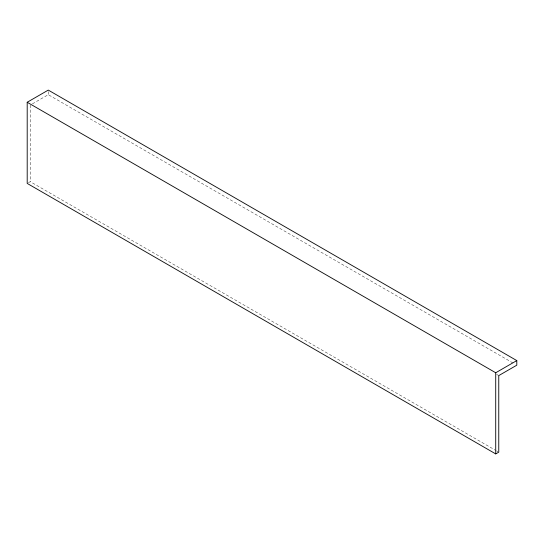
<?xml version="1.0" encoding="UTF-8"?>
<svg xmlns="http://www.w3.org/2000/svg" width="544" height="544" viewBox="0 0 544 544"><rect width="100%" height="100%" fill="white"/><g stroke="black" fill="none" stroke-linecap="round" stroke-linejoin="round"><path stroke-width="0.41" stroke-dasharray="2.72 2.04" d="M32.409 103.856L48.28 94.69L513.856 363.487M28.417 182.709L30.246 181.655L495.822 450.452M496.556 374.326L498.76 375.598M496.556 450.874L498.025 451.724M48.28 91.623L48.28 94.69M30.246 105.101L30.246 181.655"/><path stroke-width="0.82" d="M27.2 102.265L48.28 90.093L516.8 360.584L516.8 365.187L498.76 375.598L498.76 452.152L495.72 453.907L27.2 183.416L27.2 102.265L495.72 372.762L516.8 360.584M495.72 372.762L495.72 453.907"/></g></svg>
